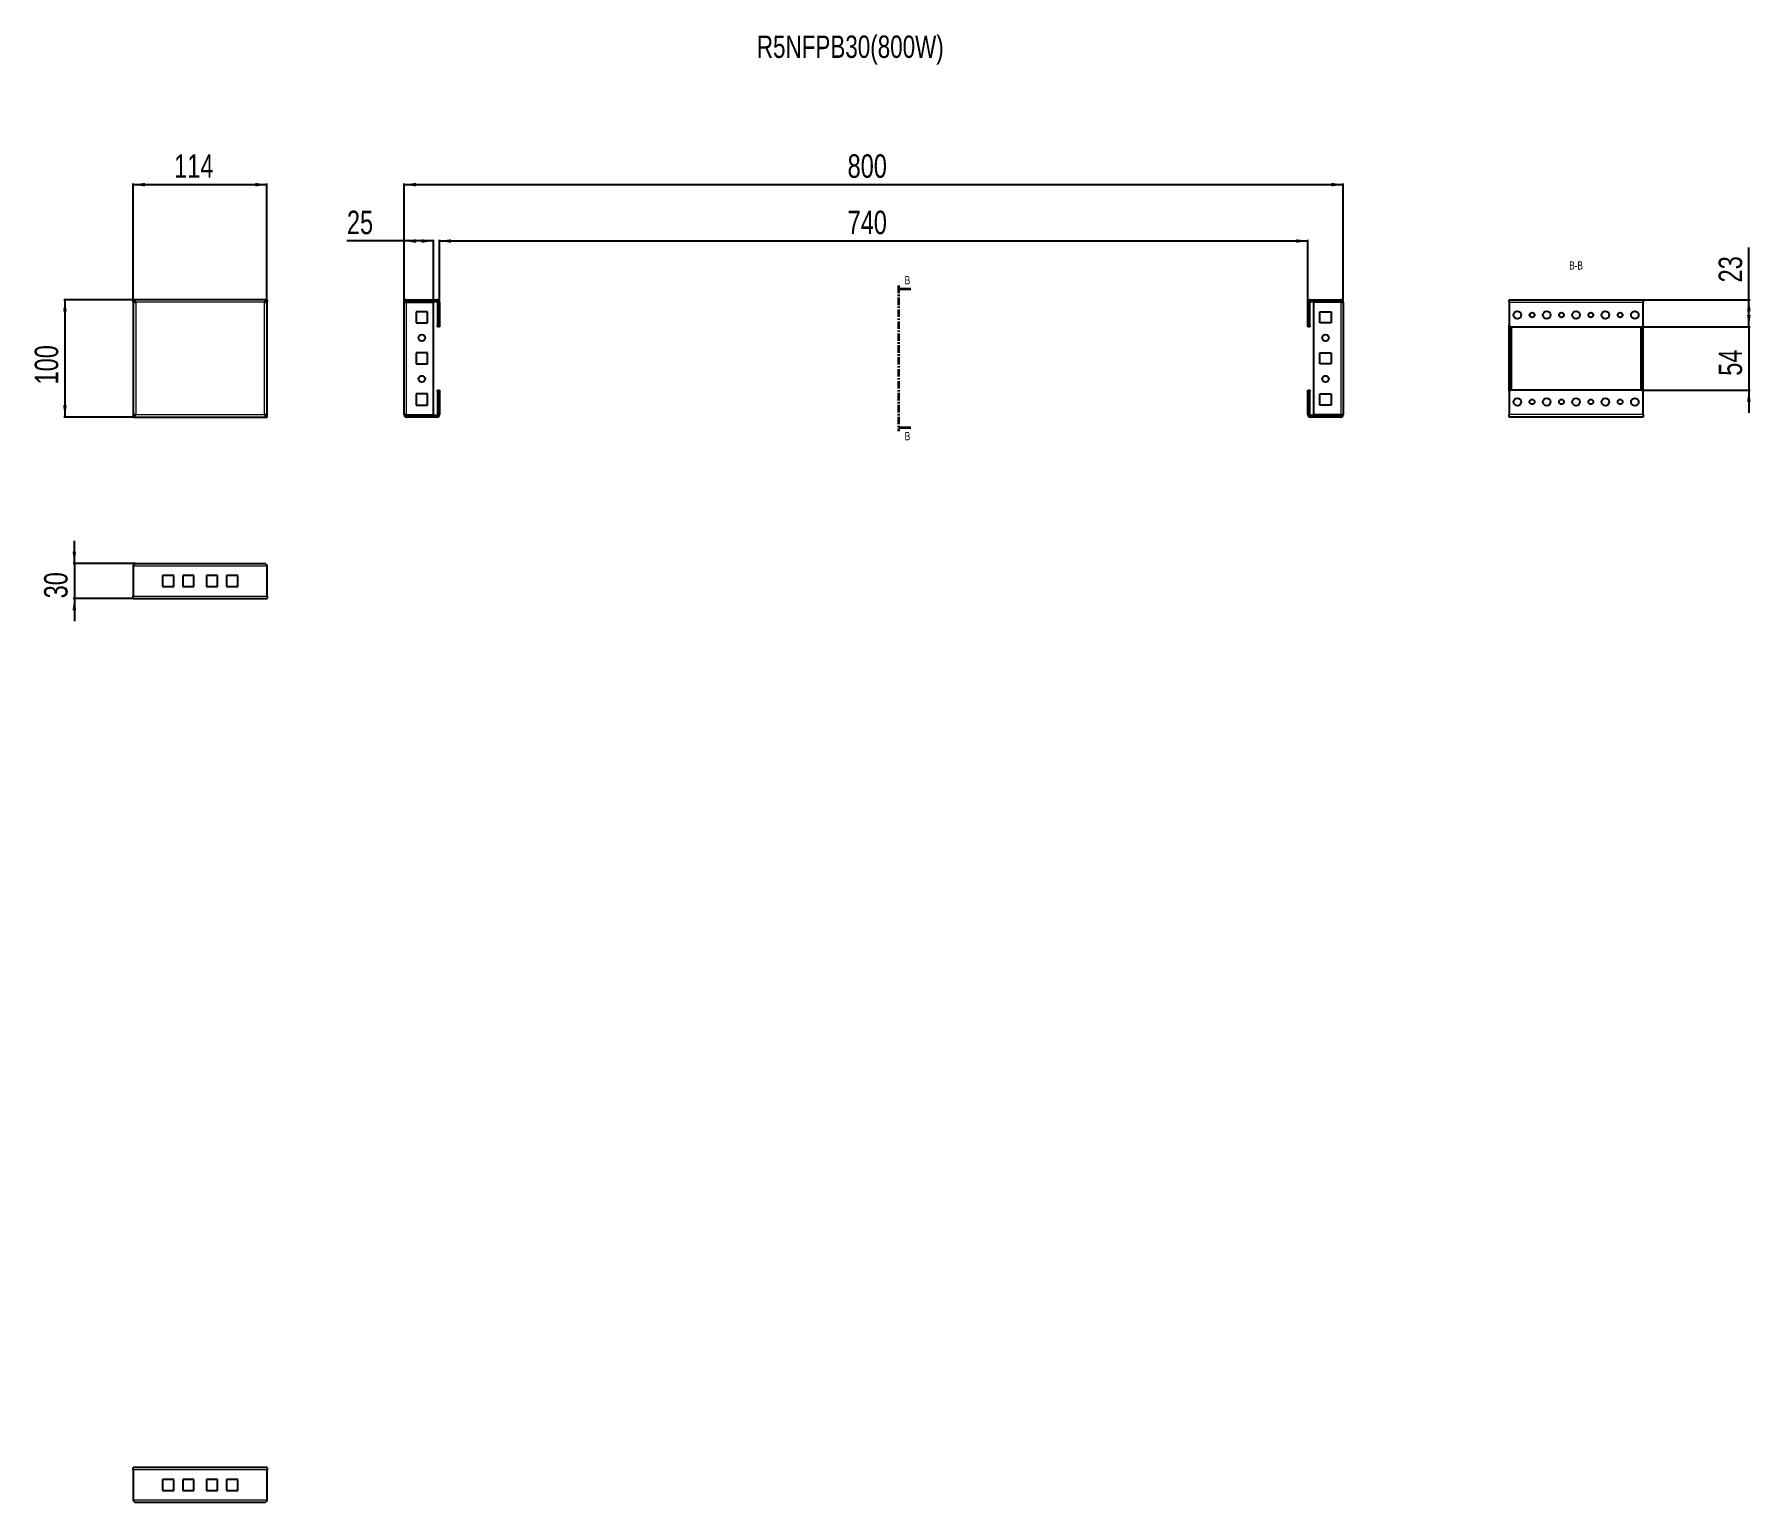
# Model space of a CAD drawing. Header units: millimetres. Extents: x 36 to 1498, y -692 to 559.
import ezdxf

# ---------------------------------------------------------------- set-up
doc = ezdxf.new("R2010")
doc.units = ezdxf.units.MM
doc.linetypes.add('CENTER', pattern=[10.16, 6.35, -1.27, 1.27, -1.27])
doc.layers.add('FORMAT', color=7, linetype='Continuous')
doc.styles.add('SLDTEXTSTYLE0', font='TXT', dxfattribs={"width": 0.75})
doc.dimstyles.new('SLDDIMSTYLE0', dxfattribs={"dimtxt": 20, "dimasz": 10, "dimexe": 0, "dimexo": 0.0625, "dimgap": 5, "dimtad": 2, "dimdec": 1, "dimrnd": 1e-09, "dimzin": 12, "dimdsep": 46, "dimtxsty": 'SLDTEXTSTYLE0', "dimsah": 1, "dimcen": 0.09, "dimadec": 0, "dimazin": 3, "dimtfac": 1, "dimtofl": 0, "dimtmove": 0, "dimatfit": 3, "dimfxl": 0, "dimfrac": 2, "dimtolj": 1, "dimtzin": 12, "dimarcsym": 0})
doc.dimstyles.new('SLDDIMSTYLE1', dxfattribs={"dimtxt": 20, "dimasz": 10, "dimexe": 0, "dimexo": 0.0625, "dimgap": 5, "dimtad": 2, "dimdec": 1, "dimrnd": 1e-09, "dimzin": 12, "dimdsep": 46, "dimtxsty": 'SLDTEXTSTYLE0', "dimsah": 1, "dimcen": 0.09, "dimadec": 0, "dimazin": 3, "dimtfac": 1, "dimtmove": 0, "dimatfit": 0, "dimfxl": 0, "dimfrac": 2, "dimtolj": 1, "dimtzin": 12, "dimarcsym": 0})

# ---------------------------------------------------------------- blocks, each defined once
blk = doc.blocks.new('_D')
at = {"layer": 'FORMAT'}
for p, q in [((120.2, 330.6), (120.2, 431.6)), ((120.2, 430.6), (234.2, 430.6)), ((234.2, 330.6), (234.2, 431.6))]:
    blk.add_line(p, q, dxfattribs=at)
for points in [[(120.2, 430.6), (130.2, 429), (130.2, 432.1)], [(234.2, 430.6), (224.2, 432.1), (224.2, 429)]]:
    blk.add_solid(points, dxfattribs=at)
at = {"layer": 'FORMAT', "insert": (155.1, 456.4), "char_height": 20, "attachment_point": 1, "style": 'SLDTEXTSTYLE0'}
blk.add_mtext('114', dxfattribs=at)
blk = doc.blocks.new('_D_1')
at = {"layer": 'FORMAT'}
for p, q in [((120.2, 332.6), (61.1, 332.6)), ((62.1, 332.6), (62.1, 232.6)), ((120.2, 232.6), (61.1, 232.6))]:
    blk.add_line(p, q, dxfattribs=at)
for points in [[(62.1, 332.6), (60.5, 322.6), (63.6, 322.6)], [(62.1, 232.6), (63.6, 242.6), (60.5, 242.6)]]:
    blk.add_solid(points, dxfattribs=at)
at = {"layer": 'FORMAT', "insert": (36.3, 260.4), "char_height": 20, "attachment_point": 1, "rotation": 90, "style": 'SLDTEXTSTYLE0'}
blk.add_mtext('100', dxfattribs=at)
blk = doc.blocks.new('_D_2')
at = {"layer": 'FORMAT'}
for p, q in [((351.1, 330.5), (351.1, 431.6)), ((351.1, 430.6), (1151.1, 430.6)), ((1151.1, 330.5), (1151.1, 431.6))]:
    blk.add_line(p, q, dxfattribs=at)
for points in [[(351.1, 430.6), (361.1, 429), (361.1, 432.1)], [(1151.1, 430.6), (1141.1, 432.1), (1141.1, 429)]]:
    blk.add_solid(points, dxfattribs=at)
at = {"layer": 'FORMAT', "insert": (728.9, 456.4), "char_height": 20, "attachment_point": 1, "style": 'SLDTEXTSTYLE0'}
blk.add_mtext('800', dxfattribs=at)
blk = doc.blocks.new('_D_3')
at = {"layer": 'FORMAT'}
for p, q in [((381.1, 330.5), (381.1, 383.6)), ((381.1, 382.6), (1121.1, 382.6)), ((1121.1, 330.5), (1121.1, 383.6))]:
    blk.add_line(p, q, dxfattribs=at)
for points in [[(381.1, 382.6), (391.1, 381), (391.1, 384.1)], [(1121.1, 382.6), (1111.1, 384.1), (1111.1, 381)]]:
    blk.add_solid(points, dxfattribs=at)
at = {"layer": 'FORMAT', "insert": (728.9, 408.4), "char_height": 20, "attachment_point": 1, "style": 'SLDTEXTSTYLE0'}
blk.add_mtext('740', dxfattribs=at)
blk = doc.blocks.new('_D_4')
at = {"layer": 'FORMAT'}
for p, q in [((351.1, 382.6), (302.3, 382.6)), ((351.1, 330.5), (351.1, 383.6)), ((376.1, 382.6), (351.1, 382.6)), ((376.1, 330.6), (376.1, 383.6))]:
    blk.add_line(p, q, dxfattribs=at)
for points in [[(351.1, 382.6), (361.1, 381), (361.1, 384.1)], [(376.1, 382.6), (366.1, 384.1), (366.1, 381)]]:
    blk.add_solid(points, dxfattribs=at)
at = {"layer": 'FORMAT', "insert": (302.3, 408.4), "char_height": 20, "attachment_point": 1, "style": 'SLDTEXTSTYLE0'}
blk.add_mtext('25', dxfattribs=at)
blk = doc.blocks.new('_D_5')
at = {"layer": 'FORMAT'}
for p, q in [((70.1, 108), (70.1, 127.3)), ((122.3, 108), (69.1, 108)), ((70.1, 108), (70.1, 78)), ((120.2, 78), (69.1, 78)), ((70.1, 78), (70.1, 58.8))]:
    blk.add_line(p, q, dxfattribs=at)
for points in [[(70.1, 108), (71.6, 118), (68.5, 118)], [(70.1, 78), (68.5, 68), (71.6, 68)]]:
    blk.add_solid(points, dxfattribs=at)
at = {"layer": 'FORMAT', "insert": (44.3, 78.2), "char_height": 20, "attachment_point": 1, "rotation": 90, "style": 'SLDTEXTSTYLE0'}
blk.add_mtext('30', dxfattribs=at)
blk = doc.blocks.new('_D_6')
at = {"layer": 'FORMAT'}
for p, q in [((1496.8, 309.6), (1496.8, 328.8)), ((1405.6, 309.6), (1497.8, 309.6)), ((1496.8, 309.6), (1496.8, 255.6)), ((1405.6, 255.6), (1497.8, 255.6)), ((1496.8, 255.6), (1496.8, 236.3))]:
    blk.add_line(p, q, dxfattribs=at)
for points in [[(1496.8, 309.6), (1498.3, 319.6), (1495.2, 319.6)], [(1496.8, 255.6), (1495.2, 245.6), (1498.3, 245.6)]]:
    blk.add_solid(points, dxfattribs=at)
at = {"layer": 'FORMAT', "insert": (1471, 267.8), "char_height": 20, "attachment_point": 1, "rotation": 90, "style": 'SLDTEXTSTYLE0'}
blk.add_mtext('54', dxfattribs=at)
blk = doc.blocks.new('_D_7')
at = {"layer": 'FORMAT'}
for p, q in [((1496.8, 332.6), (1496.8, 376.9)), ((1406.6, 332.6), (1497.8, 332.6)), ((1496.8, 309.6), (1496.8, 332.6)), ((1405.6, 309.6), (1497.8, 309.6))]:
    blk.add_line(p, q, dxfattribs=at)
for points in [[(1496.8, 332.6), (1495.2, 322.6), (1498.3, 322.6)], [(1496.8, 309.6), (1498.3, 319.6), (1495.2, 319.6)]]:
    blk.add_solid(points, dxfattribs=at)
at = {"layer": 'FORMAT', "insert": (1471, 347.3), "char_height": 20, "attachment_point": 1, "rotation": 90, "style": 'SLDTEXTSTYLE0'}
blk.add_mtext('23', dxfattribs=at)

msp = doc.modelspace()

# ---------------------------------------------------------------- linework, layer by layer
at = {"color": 7, "linetype": 'CENTER', "lineweight": 35}
msp.add_line((772.26, 344.57), (772.26, 220.56), dxfattribs=at)
at = {"color": 7, "linetype": 'Continuous', "lineweight": 35}
for p, q in [((782.9, 341.57), (772.26, 341.57)), ((782.9, 223.56), (772.26, 223.56))]:
    msp.add_line(p, q, dxfattribs=at)
at = {"color": 7, "linetype": 'Continuous', "lineweight": 25}
for p, q in [((234.22, 332.57), (120.22, 332.57)), ((120.22, 331.07), (120.22, 332.57)), ((120.22, 331.07), (120.22, 330.57)), ((120.22, 330.57), (120.22, 234.57)), ((120.22, 330.57), (121.72, 330.57)), ((234.22, 330.57), (232.72, 330.57)), ((234.22, 332.57), (234.22, 331.07)), ((234.22, 330.57), (234.22, 331.07)), ((234.22, 234.57), (234.22, 330.57)), ((351.09, 234.67), (351.09, 330.47)), ((353.19, 332.57), (353.19, 331.07)), ((353.19, 332.57), (378.99, 332.57)), ((353.19, 331.07), (378.99, 331.07)), ((353.19, 330.57), (376.09, 330.57)), ((361.34, 322.32), (361.34, 312.82)), ((370.84, 322.32), (361.34, 322.32)), ((370.84, 312.82), (370.84, 322.32)), ((376.09, 234.57), (376.09, 330.57)), ((379.59, 330.47), (379.59, 310.57)), ((381.09, 330.47), (381.09, 310.57)), ((1121.09, 310.57), (1121.09, 330.47)), ((1122.59, 310.57), (1122.59, 330.47)), ((1123.19, 332.57), (1148.99, 332.57)), ((1123.19, 331.07), (1148.99, 331.07)), ((1126.09, 234.57), (1126.09, 330.57)), ((1148.99, 330.57), (1126.09, 330.57)), ((1131.34, 322.32), (1140.84, 322.32)), ((1131.34, 312.82), (1131.34, 322.32)), ((1140.84, 322.32), (1140.84, 312.82)), ((1148.99, 331.07), (1148.99, 332.57)), ((1151.09, 330.47), (1151.09, 234.67)), ((1292.6, 332.57), (1406.6, 332.57)), ((1292.6, 330.47), (1292.6, 332.57)), ((1292.6, 330.47), (1292.6, 310.57)), ((1406.6, 332.57), (1406.6, 330.47)), ((1406.6, 310.57), (1406.6, 330.47)), ((361.34, 312.82), (370.84, 312.82)), ((379.59, 310.57), (381.09, 310.57)), ((379.59, 309.57), (379.59, 310.57)), ((381.09, 309.57), (379.59, 309.57)), ((381.09, 310.57), (381.09, 309.57)), ((1121.09, 310.57), (1122.59, 310.57)), ((1121.09, 309.57), (1121.09, 310.57)), ((1122.59, 309.57), (1121.09, 309.57)), ((1122.59, 310.57), (1122.59, 309.57)), ((1140.84, 312.82), (1131.34, 312.82)), ((1292.6, 310.57), (1293.6, 309.57)), ((1292.6, 254.57), (1292.6, 310.57)), ((1293.6, 309.57), (1405.6, 309.57)), ((1294.1, 255.57), (1294.1, 309.57)), ((1405.1, 255.57), (1405.1, 309.57)), ((1405.6, 309.57), (1406.6, 310.57)), ((1406.6, 254.57), (1406.6, 310.57)), ((361.34, 287.32), (361.34, 277.82)), ((370.84, 287.32), (361.34, 287.32)), ((370.84, 277.82), (370.84, 287.32)), ((1131.34, 287.32), (1140.84, 287.32)), ((1131.34, 277.82), (1131.34, 287.32)), ((1140.84, 287.32), (1140.84, 277.82)), ((361.34, 277.82), (370.84, 277.82)), ((1140.84, 277.82), (1131.34, 277.82)), ((370.84, 252.32), (361.34, 252.32)), ((361.34, 252.32), (361.34, 242.82)), ((370.84, 242.82), (370.84, 252.32)), ((379.59, 254.57), (379.59, 255.57)), ((379.59, 255.57), (381.09, 255.57)), ((379.59, 254.57), (379.59, 234.67)), ((381.09, 254.57), (379.59, 254.57)), ((381.09, 255.57), (381.09, 254.57)), ((381.09, 254.57), (381.09, 234.67)), ((1121.09, 255.57), (1122.59, 255.57)), ((1121.09, 254.57), (1121.09, 255.57)), ((1121.09, 234.67), (1121.09, 254.57)), ((1122.59, 254.57), (1121.09, 254.57)), ((1122.59, 255.57), (1122.59, 254.57)), ((1122.59, 234.67), (1122.59, 254.57)), ((1131.34, 252.32), (1140.84, 252.32)), ((1131.34, 242.82), (1131.34, 252.32)), ((1140.84, 252.32), (1140.84, 242.82)), ((1293.6, 255.57), (1292.6, 254.57)), ((1292.6, 254.57), (1292.6, 234.67)), ((1405.6, 255.57), (1293.6, 255.57)), ((1406.6, 254.57), (1405.6, 255.57)), ((1406.6, 234.67), (1406.6, 254.57)), ((121.72, 234.57), (120.22, 234.57)), ((120.22, 234.57), (120.22, 234.07)), ((120.22, 234.07), (120.22, 232.57)), ((232.72, 234.57), (234.22, 234.57)), ((234.22, 234.07), (234.22, 234.57)), ((234.22, 232.57), (234.22, 234.07)), ((353.19, 234.57), (376.09, 234.57)), ((353.19, 232.57), (353.19, 234.07)), ((378.99, 234.07), (353.19, 234.07)), ((361.34, 242.82), (370.84, 242.82)), ((1148.99, 234.07), (1123.19, 234.07)), ((1148.99, 234.57), (1126.09, 234.57)), ((1140.84, 242.82), (1131.34, 242.82)), ((1148.99, 234.07), (1148.99, 232.57)), ((1292.6, 232.57), (1292.6, 234.67)), ((1406.6, 234.67), (1406.6, 232.57)), ((120.22, 232.57), (234.22, 232.57)), ((378.99, 232.57), (353.19, 232.57)), ((1148.99, 232.57), (1123.19, 232.57)), ((1406.6, 232.57), (1292.6, 232.57)), ((120.22, 105.92), (120.22, 80.12)), ((122.32, 108.02), (232.12, 108.02)), ((234.22, 80.12), (234.22, 105.92)), ((145.22, 97.77), (145.22, 88.27)), ((154.72, 97.77), (145.22, 97.77)), ((145.22, 88.27), (154.72, 88.27)), ((154.72, 88.27), (154.72, 97.77)), ((162.37, 97.77), (162.37, 88.27)), ((171.87, 97.77), (162.37, 97.77)), ((162.37, 88.27), (171.87, 88.27)), ((171.87, 88.27), (171.87, 97.77)), ((182.57, 97.77), (182.57, 88.27)), ((192.07, 97.77), (182.57, 97.77)), ((182.57, 88.27), (192.07, 88.27)), ((192.07, 88.27), (192.07, 97.77)), ((199.72, 97.77), (199.72, 88.27)), ((209.22, 97.77), (199.72, 97.77)), ((199.72, 88.27), (209.22, 88.27)), ((209.22, 88.27), (209.22, 97.77)), ((120.22, 78.02), (120.22, 80.12)), ((120.22, 78.02), (234.22, 78.02)), ((234.22, 80.12), (234.22, 78.02)), ((234.22, -661.98), (120.22, -661.98)), ((120.22, -664.08), (120.22, -661.98)), ((120.22, -664.08), (120.22, -689.88)), ((154.72, -672.23), (145.22, -672.23)), ((145.22, -672.23), (145.22, -681.73)), ((154.72, -681.73), (154.72, -672.23)), ((171.87, -672.23), (162.37, -672.23)), ((162.37, -672.23), (162.37, -681.73)), ((171.87, -681.73), (171.87, -672.23)), ((192.07, -672.23), (182.57, -672.23)), ((182.57, -672.23), (182.57, -681.73)), ((192.07, -681.73), (192.07, -672.23)), ((209.22, -672.23), (199.72, -672.23)), ((199.72, -672.23), (199.72, -681.73)), ((209.22, -681.73), (209.22, -672.23)), ((234.22, -661.98), (234.22, -664.08)), ((234.22, -689.88), (234.22, -664.08)), ((145.22, -681.73), (154.72, -681.73)), ((162.37, -681.73), (171.87, -681.73)), ((182.57, -681.73), (192.07, -681.73)), ((199.72, -681.73), (209.22, -681.73)), ((232.12, -691.98), (122.32, -691.98))]:
    msp.add_line(p, q, dxfattribs=at)
at = {"color": 8, "linetype": 'Continuous', "lineweight": 18}
for p, q in [((232.12, 330.47), (122.32, 330.47)), ((122.32, 330.47), (122.32, 234.67)), ((232.12, 234.67), (232.12, 330.47)), ((353.19, 234.57), (353.19, 330.57)), ((378.99, 331.07), (378.99, 332.57)), ((379.59, 330.47), (381.09, 330.47)), ((1122.59, 330.47), (1121.09, 330.47)), ((1123.19, 331.07), (1123.19, 332.57)), ((1148.99, 330.57), (1148.99, 234.57)), ((1292.6, 330.47), (1406.6, 330.47)), ((1294.7, 255.57), (1294.7, 309.57)), ((1404.5, 309.57), (1404.5, 255.57)), ((122.32, 234.67), (232.12, 234.67)), ((378.99, 234.07), (378.99, 232.57)), ((379.59, 234.67), (381.09, 234.67)), ((1122.59, 234.67), (1121.09, 234.67)), ((1123.19, 234.07), (1123.19, 232.57)), ((1406.6, 234.67), (1292.6, 234.67)), ((120.22, 105.92), (234.22, 105.92)), ((120.22, 80.12), (234.22, 80.12)), ((234.22, -664.08), (120.22, -664.08)), ((234.22, -689.88), (120.22, -689.88))]:
    msp.add_line(p, q, dxfattribs=at)
at = {"color": 7, "linetype": 'Continuous', "lineweight": 25}
for centre, radius in [((1299.6, 319.57), 3.25), ((1324.6, 319.57), 3.25), ((1349.6, 319.57), 3.25), ((1374.6, 319.57), 3.25), ((1399.6, 319.57), 3.25), ((1312.1, 319.57), 2.1), ((1337.1, 319.57), 2.1), ((1362.1, 319.57), 2.1), ((1387.1, 319.57), 2.1), ((366.09, 300.07), 2.75), ((1136.09, 300.07), 2.75), ((366.09, 265.07), 2.75), ((1136.09, 265.07), 2.75), ((1299.6, 245.57), 3.25), ((1324.6, 245.57), 3.25), ((1349.6, 245.57), 3.25), ((1374.6, 245.57), 3.25), ((1399.6, 245.57), 3.25), ((1312.1, 245.57), 2.1), ((1337.1, 245.57), 2.1), ((1362.1, 245.57), 2.1), ((1387.1, 245.57), 2.1)]:
    msp.add_circle(centre, radius, dxfattribs=at)
for centre, radius, start, end in [((378.99, 330.47), 2.1, 0, 90), ((378.99, 330.47), 0.6, 0, 90), ((1123.19, 330.47), 2.1, 90, 180), ((1123.19, 330.47), 0.6, 90, 180), ((378.99, 234.67), 2.1, 270, 0), ((378.99, 234.67), 0.6, 270, 360), ((1123.19, 234.67), 2.1, 180, 270), ((1123.19, 234.67), 0.6, 180, 270)]:
    msp.add_arc(centre, radius, start, end, dxfattribs=at)
for points, knots in [([(122.32, 330.47), (122.14, 330.75), (121.78, 331.31), (121.25, 332.01), (120.73, 332.48), (120.38, 332.54), (120.22, 332.57)], [0, 0, 0, 0, 0.2547527, 0.5096447, 0.7645377, 1, 1, 1, 1]), ([(122.32, 330.47), (122.14, 330.55), (121.77, 330.71), (121.08, 330.98), (120.56, 331.03), (120.22, 331.07)], [0, 0, 0, 0, 0.2598775, 0.5197391, 1, 1, 1, 1]), ([(1151.09, 330.47), (1151.06, 330.75), (1150.99, 331.31), (1150.49, 332.01), (1149.79, 332.48), (1149.25, 332.54), (1148.99, 332.57)], [0, 0, 0, 0, 0.2547527, 0.5096447, 0.7645377, 1, 1, 1, 1]), ([(1149.59, 330.47), (1149.58, 330.55), (1149.56, 330.71), (1149.37, 330.98), (1149.14, 331.03), (1148.99, 331.07)], [0, 0, 0, 0, 0.2598775, 0.5197391, 1, 1, 1, 1]), ([(232.12, 108.02), (232.3, 107.99), (232.65, 107.92), (233.19, 107.42), (233.71, 106.72), (234.06, 106.18), (234.22, 105.92)], [0, 0, 0, 0, 0.2547527, 0.5096447, 0.7645377, 1, 1, 1, 1]), ([(122.32, -691.98), (122.14, -691.95), (121.78, -691.88), (121.25, -691.38), (120.73, -690.68), (120.38, -690.14), (120.22, -689.88)], [0, 0, 0, 0, 0.2547527, 0.5096447, 0.7645377, 1, 1, 1, 1])]:
    msp.add_open_spline(points, degree=3, knots=knots, dxfattribs=at)
for points in [[(120.22, 330.57), (120.25, 330.56), (120.31, 330.54), (120.8, 330.52), (121.49, 330.49), (122.04, 330.47), (122.32, 330.47)], [(234.22, 332.57), (234.04, 332.53), (233.69, 332.47), (233.17, 331.99), (232.64, 331.29), (232.29, 330.74), (232.12, 330.47)], [(234.22, 331.07), (233.87, 331.03), (233.17, 330.95), (232.47, 330.63), (232.12, 330.47)], [(232.12, 330.47), (232.39, 330.47), (232.95, 330.49), (233.64, 330.52), (234.13, 330.54), (234.19, 330.56), (234.22, 330.57)], [(353.19, 332.57), (352.92, 332.53), (352.37, 332.47), (351.67, 331.99), (351.19, 331.29), (351.12, 330.74), (351.09, 330.47)], [(351.09, 330.47), (351.12, 330.47), (351.19, 330.49), (351.67, 330.52), (352.37, 330.54), (352.92, 330.56), (353.19, 330.57)], [(353.19, 331.07), (353.03, 331.03), (352.7, 330.95), (352.63, 330.63), (352.59, 330.47)], [(1148.99, 330.57), (1149.27, 330.56), (1149.82, 330.54), (1150.51, 330.52), (1151, 330.49), (1151.06, 330.47), (1151.09, 330.47)], [(120.22, 234.07), (120.57, 234.1), (121.27, 234.18), (121.97, 234.5), (122.32, 234.67)], [(120.22, 232.57), (120.39, 232.6), (120.74, 232.66), (121.27, 233.15), (121.79, 233.84), (122.14, 234.39), (122.32, 234.67)], [(122.32, 234.67), (122.04, 234.66), (121.49, 234.64), (120.8, 234.62), (120.31, 234.59), (120.25, 234.57), (120.22, 234.57)], [(232.12, 234.67), (232.29, 234.39), (232.64, 233.84), (233.17, 233.15), (233.69, 232.66), (234.04, 232.6), (234.22, 232.57)], [(234.22, 234.57), (234.19, 234.57), (234.13, 234.59), (233.64, 234.62), (232.95, 234.64), (232.39, 234.66), (232.12, 234.67)], [(232.12, 234.67), (232.47, 234.5), (233.17, 234.18), (233.87, 234.1), (234.22, 234.07)], [(353.19, 234.57), (352.92, 234.57), (352.37, 234.59), (351.67, 234.62), (351.19, 234.64), (351.12, 234.66), (351.09, 234.67)], [(351.09, 234.67), (351.12, 234.39), (351.19, 233.84), (351.67, 233.15), (352.37, 232.66), (352.92, 232.6), (353.19, 232.57)], [(352.59, 234.67), (352.63, 234.5), (352.7, 234.18), (353.03, 234.1), (353.19, 234.07)], [(1151.09, 234.67), (1151.06, 234.66), (1151, 234.64), (1150.51, 234.62), (1149.82, 234.59), (1149.27, 234.57), (1148.99, 234.57)], [(1148.99, 234.07), (1149.15, 234.1), (1149.48, 234.18), (1149.55, 234.5), (1149.59, 234.67)], [(1148.99, 232.57), (1149.27, 232.6), (1149.82, 232.66), (1150.51, 233.15), (1151, 233.84), (1151.06, 234.39), (1151.09, 234.67)], [(120.22, 105.92), (120.39, 106.19), (120.74, 106.75), (121.27, 107.44), (121.79, 107.92), (122.14, 107.99), (122.32, 108.02)], [(234.22, -689.88), (234.04, -690.16), (233.69, -690.71), (233.17, -691.4), (232.64, -691.89), (232.29, -691.95), (232.12, -691.98)]]:
    msp.add_open_spline(points, degree=3, dxfattribs=at)
at = {"color": 7, "linetype": 'Continuous', "lineweight": 35}
for points in [[(772.26, 341.57), (779.26, 340.45), (779.26, 342.69)], [(772.26, 223.56), (779.26, 222.44), (779.26, 224.68)]]:
    msp.add_solid(points, dxfattribs=at)

# ---------------------------------------------------------------- texts
at = {"color": 7, "linetype": 'Continuous', "char_height": 7, "attachment_point": 1, "style": 'SLDTEXTSTYLE0'}
for insert in [(777.54, 352.7), (777.54, 219.85)]:
    msp.add_mtext('B', dxfattribs=dict(at, insert=insert))
at = {"layer": 'FORMAT', "style": 'SLDTEXTSTYLE0'}
for s, insert, char_height, attachment_point in [('R5NFPB30(800W)', (651.55, 557.57), 19.05, 1), ('B-B', (1349.55, 365.26), 7, 2)]:
    msp.add_mtext(s, dxfattribs=dict(at, insert=insert, char_height=char_height, attachment_point=attachment_point))

# ---------------------------------------------------------------- dimensions: what is measured, and where the dimension line sits
at = {"layer": 'FORMAT'}
for base, p1, p2, picture, middle in [((234.22, 430.57), (120.22, 330.57), (234.22, 330.57), '_D', (177.22, 430.57)), ((1151.09, 430.57), (351.09, 330.47), (1151.09, 330.47), '_D_2', (751.09, 430.57)), ((351.09, 382.57), (376.09, 330.57), (351.09, 330.47), '_D_4', (317.09, 382.57)), ((1121.09, 382.57), (381.09, 330.47), (1121.09, 330.47), '_D_3', (751.09, 382.57))]:
    dim = msp.add_linear_dim(base=base, p1=p1, p2=p2, dimstyle='SLDDIMSTYLE0', dxfattribs=at)
    dim.commit()
    dim.dimension.update_dxf_attribs({"geometry": picture, "text_midpoint": middle, "dimtype": 160})
for base, p1, p2, dimstyle, picture, middle in [((1496.77, 332.57), (1405.6, 309.57), (1406.6, 332.57), 'SLDDIMSTYLE0', '_D_7', (1496.77, 362.11)), ((62.05, 232.57), (120.22, 332.57), (120.22, 232.57), 'SLDDIMSTYLE0', '_D_1', (62.05, 282.57)), ((1496.77, 255.57), (1405.6, 309.57), (1405.6, 255.57), 'SLDDIMSTYLE1', '_D_6', (1496.77, 282.57)), ((70.05, 78.02), (122.32, 108.02), (120.22, 78.02), 'SLDDIMSTYLE1', '_D_5', (70.05, 93.02))]:
    dim = msp.add_linear_dim(base=base, p1=p1, p2=p2, angle=90, dimstyle=dimstyle, dxfattribs=at)
    dim.commit()
    dim.dimension.update_dxf_attribs({"geometry": picture, "text_midpoint": middle, "dimtype": 160})

doc.saveas('drawing.dxf')
